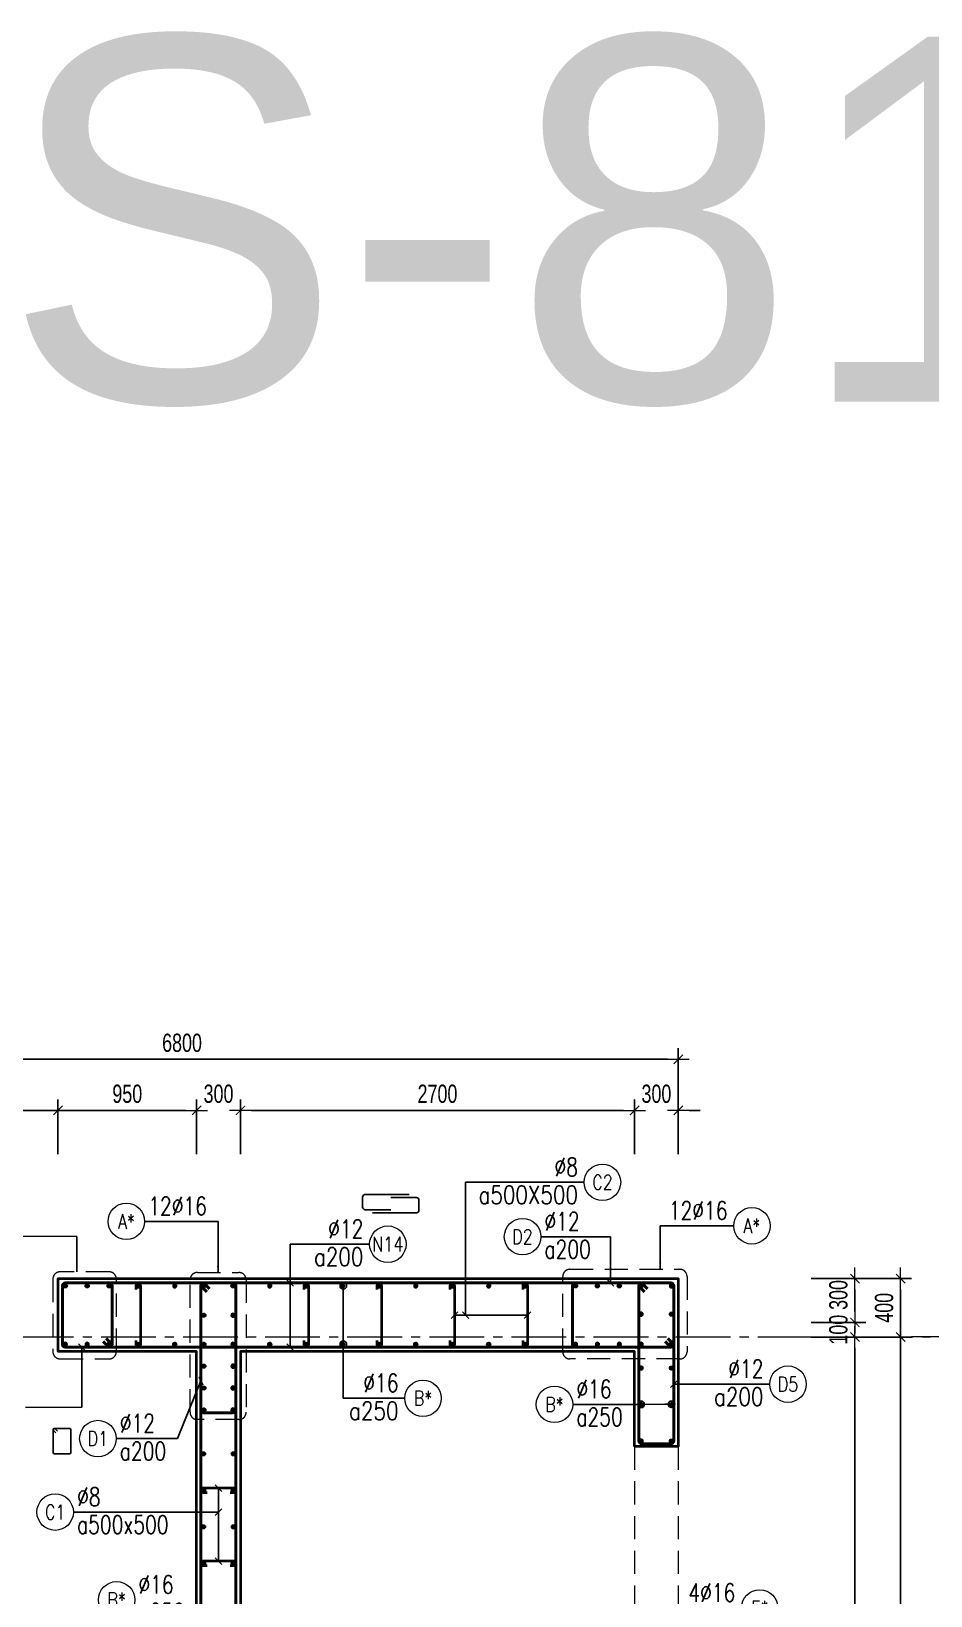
# Model space of a CAD drawing. Header units: millimetres. Extents: x 738475 to 1279438, y -34239 to 156422.
# Drawn here: x 1164073 to 1170235, y 145708 to 156422 of the extents above; entities that cross this region are included whole.
import ezdxf
from ezdxf.enums import TextEntityAlignment as Align

# ---------------------------------------------------------------- set-up
doc = ezdxf.new("R2010")
doc.units = ezdxf.units.MM
doc.header["$MEASUREMENT"] = 0
doc.linetypes.add('HIDDEN2', pattern=[4.7625, 3.175, -1.5875])
doc.linetypes.add('OF_Grid_1$0$CENTER2', pattern=[1.125, 0.75, -0.125, 0.125, -0.125])
doc.layers.get('0').update_dxf_attribs({"lineweight": 20})
doc.layers.get('Defpoints').update_dxf_attribs({"color": 151, "lineweight": 9})
for name, color, linetype, lineweight in [('KC-LEADER', 153, 'Continuous', 18), ('KC-THEP', 6, 'Continuous', 40), ('NDC_S_BEAM', 3, 'HIDDEN2', 20), ('NDC_S_DIM', 1, 'Continuous', 15), ('NDC_S_ENG TEXT', 2, 'Continuous', 20), ('NDC_S_HIDDEN', 8, 'HIDDEN2', 13), ('NDC_S_LEADER', 1, 'Continuous', 15), ('NDC_S_REBAR', 4, 'Continuous', 35), ('NDC_S_STIRRUP', 4, 'Continuous', 40), ('NDC_S_VN TEXT', 7, 'Continuous', 20), ('NDC_S_WALL', 6, 'Continuous', 35), ('OF_Grid_1$0$NDC_S_AXIS', 5, 'OF_Grid_1$0$CENTER2', 13), ('OF_Grid_1$0$NDC_S_SYMBOL', 1, 'Continuous', 15), ('OF_Grid_1$0$NDC_S_TEXT SYMBOL', 7, 'Continuous', 20)]:
    doc.layers.add(name, color=color, linetype=linetype, lineweight=lineweight)
doc.layers.add('Leader', color=6, linetype='Continuous')
doc.layers.add('Ligature', color=1, linetype='Continuous')
doc.styles.add('NDC_DIM', font='', dxfattribs={"width": 0.75})
doc.styles.add('NDC_EN TXT', font='romans.shx', dxfattribs={"width": 0.8})
doc.styles.add('OF_Grid_1$0$NDC_ANNO', font='', dxfattribs={"width": 0.8})
doc.styles.get("Standard").update_dxf_attribs({"font": 'arial.ttf'})
doc.styles.get('NDC_DIM').set_extended_font_data('Dotum')
doc.styles.get('OF_Grid_1$0$NDC_ANNO').set_extended_font_data('Dotum')
doc.dimstyles.new('NDC_dim_25', dxfattribs={"dimscale": 25, "dimtxt": 2.5, "dimasz": 1.5, "dimexe": 1.5, "dimexo": 2.5, "dimgap": 1, "dimtad": 1, "dimdec": 0, "dimzin": 0, "dimdsep": 46, "dimtxsty": 'NDC_DIM', "dimblk": 'DIMMARK', "dimcen": 0.09, "dimdle": 1.2, "dimclrd": 1, "dimclre": 1, "dimclrt": 3, "dimadec": 0, "dimazin": 0, "dimtfac": 1, "dimtdec": 0, "dimtix": 1, "dimtofl": 0, "dimtmove": 0, "dimatfit": 3, "dimfxl": 6, "dimfxlon": 1, "dimtolj": 1, "dimtzin": 0, "dimarcsym": 0})
doc.dimstyles.new('NDC_dim_30', dxfattribs={"dimscale": 30, "dimtxt": 2.5, "dimasz": 1.5, "dimexe": 1.5, "dimexo": 2.5, "dimgap": 1, "dimtad": 1, "dimdec": 0, "dimzin": 0, "dimdsep": 46, "dimtxsty": 'NDC_DIM', "dimblk": 'DIMMARK', "dimcen": 0.09, "dimdle": 1.2, "dimclrd": 1, "dimclre": 1, "dimclrt": 3, "dimadec": 0, "dimazin": 0, "dimtfac": 1, "dimtdec": 0, "dimtix": 1, "dimtofl": 0, "dimtmove": 0, "dimatfit": 3, "dimfxl": 6, "dimfxlon": 1, "dimtolj": 1, "dimtzin": 0, "dimarcsym": 0})
doc.dimstyles.new('NDC_dim_50', dxfattribs={"dimscale": 50, "dimtxt": 2.5, "dimasz": 1.5, "dimexe": 1.5, "dimexo": 2.5, "dimgap": 1, "dimtad": 1, "dimdec": 0, "dimzin": 0, "dimdsep": 46, "dimtxsty": 'NDC_DIM', "dimblk": 'DIMMARK', "dimcen": 0.09, "dimdle": 1.2, "dimclrd": 1, "dimclre": 1, "dimclrt": 3, "dimadec": 0, "dimazin": 0, "dimtfac": 1, "dimtdec": 0, "dimtix": 1, "dimtofl": 0, "dimtmove": 0, "dimatfit": 3, "dimfxl": 6, "dimfxlon": 1, "dimtolj": 1, "dimtzin": 0, "dimarcsym": 0})

# ---------------------------------------------------------------- blocks, each defined once
blk = doc.blocks.new('THEP')
at = {"layer": 'KC-LEADER', "color": 6}
blk.add_circle((0, 0), 14, dxfattribs=at)
at = {"layer": 'KC-THEP'}
for p, q in [((-14, 0), (14, 0)), ((10, 10), (-10, -10)), ((-10, 10), (10, -10)), ((0, 14), (0, -14))]:
    blk.add_line(p, q, dxfattribs=at)
blk = doc.blocks.new('DIMMARK')
at = {"layer": 'NDC_S_DIM', "color": 1}
blk.add_line((-1.5, 0), (1, 0), dxfattribs=at)
at = {"layer": 'NDC_S_DIM', "color": 2, "const_width": 0.1}
blk.add_lwpolyline([(-0.42, -0.42), (0.42, 0.42)], dxfattribs=at)
blk = doc.blocks.new('*U13')
blk.add_circle((-2.5, 0), 2.5)
at = {"layer": 'NDC_S_VN TEXT', "color": 3, "style": 'NDC_EN TXT', "width": 0.75}
blk.add_attdef('DK1', (0.5, 0.85), '', height=2.5, dxfattribs=at)
at = {"layer": 'NDC_S_VN TEXT', "color": 7, "style": 'NDC_EN TXT', "width": 0.8}
blk.add_attdef('SH2', text='', height=2, dxfattribs=at).set_placement((-2.5, 0), align=Align.MIDDLE)
blk = doc.blocks.new('*U10')
blk.add_circle((2.5, 0), 2.5)
at = {"layer": 'NDC_S_VN TEXT', "color": 3, "style": 'NDC_EN TXT'}
for tag, width, p in [('DK2', 0.75, (-0.85, 0.85)), ('KC2', 0.8, (-0.85, -2.97))]:
    blk.add_attdef(tag, text='', height=2.5, dxfattribs=dict(at, width=width)).set_placement(p, align=Align.RIGHT)
at = {"layer": 'NDC_S_VN TEXT', "color": 7, "style": 'NDC_EN TXT', "width": 0.8}
blk.add_attdef('SH3', text='', height=2, dxfattribs=at).set_placement((2.5, 0), align=Align.MIDDLE)
blk = doc.blocks.new('*U81')
at = {"layer": 'KC-THEP', "xscale": -1, "rotation": 170.331435563619}
blk.add_blockref('THEP', (0, 200), dxfattribs=at)
at = {"layer": 'KC-THEP', "rotation": 9.668564436380946}
blk.add_blockref('THEP', (0, -200), dxfattribs=at)
blk = doc.blocks.new('*U80')
at = {"layer": 'NDC_S_HIDDEN', "color": 0, "linetype": 'ByBlock', "lineweight": -2, "transparency": 16777216}
for p in [(0, 0), (250, 0), (500, 0), (750, 0), (1000, 0), (1250, 0), (1500, 0), (1750, 0)]:
    blk.add_blockref('*U81', p, dxfattribs=at)
blk = doc.blocks.new('*U73')
at = {"layer": 'NDC_S_REBAR'}
blk.add_lwpolyline([(-15, 175), (-15, 200, -1), (15, 200), (15, -200, -1), (-15, -200), (-15, -175)], format="xyb", dxfattribs=at)
blk = doc.blocks.new('*U72')
at = {"layer": 'NDC_S_HIDDEN', "color": 0, "linetype": 'ByBlock', "lineweight": -2, "transparency": 16777216}
for p in [(0, 0), (500, 0), (1000, 0), (1500, 0)]:
    blk.add_blockref('*U73', p, dxfattribs=at)
blk = doc.blocks.new('*U9')
blk.add_circle((2.5, 0), 2.5)
at = {"layer": 'NDC_S_VN TEXT', "color": 3, "style": 'NDC_EN TXT', "width": 0.75}
blk.add_attdef('DK2', text='', height=2.5, dxfattribs=at).set_placement((-0.85, 0.85), align=Align.RIGHT)
at = {"layer": 'NDC_S_VN TEXT', "color": 7, "style": 'NDC_EN TXT', "width": 0.8}
blk.add_attdef('SH3', text='', height=2, dxfattribs=at).set_placement((2.5, 0), align=Align.MIDDLE)
blk = doc.blocks.new('*U11')
blk.add_circle((-2.5, 0), 2.5)
at = {"layer": 'NDC_S_VN TEXT', "color": 3, "style": 'NDC_EN TXT', "width": 0.75}
for tag, p in [('DK1', (0.5, 0.85)), ('KC1', (0.5, -2.97))]:
    blk.add_attdef(tag, p, '', height=2.5, dxfattribs=at)
at = {"layer": 'NDC_S_VN TEXT', "color": 7, "style": 'NDC_EN TXT', "width": 0.8}
blk.add_attdef('SH2', text='', height=2, dxfattribs=at).set_placement((-2.5, 0), align=Align.MIDDLE)
blk = doc.blocks.new('A$C72321851')
at = {"layer": 'Ligature'}
for points in [[(-61, -129), (-61, 171, -0.414214), (-43, 189), (26, 189, -0.414214), (43, 171), (43, -4)], [(-40, -4), (-40, -180, 0.414214), (-22, -197), (47, -197, 0.414214), (65, -180), (65, 121)]]:
    blk.add_lwpolyline(points, format="xyb", dxfattribs=at)
blk = doc.blocks.new('*U12')
blk.add_circle((-2.5, 0), 2.5)
at = {"layer": 'NDC_S_VN TEXT', "color": 3, "style": 'NDC_EN TXT', "width": 0.75}
for tag, p in [('DK1', (0.5, 0.85)), ('KC1', (0.5, -2.97))]:
    blk.add_attdef(tag, p, '', height=2.5, dxfattribs=at)
at = {"layer": 'NDC_S_VN TEXT', "color": 7, "style": 'NDC_EN TXT', "width": 0.8}
blk.add_attdef('SH2', text='', height=2, dxfattribs=at).set_placement((-2.5, 0), align=Align.MIDDLE)
blk = doc.blocks.new('*D150')
at = {"layer": 'Defpoints', "color": 0, "ltscale": 200, "transparency": 16777216}
for p in [(1168506, 149382), (1161706, 147259), (1168506, 146629)]:
    blk.add_point(p, dxfattribs=at)
at = {"layer": 'NDC_S_DIM', "color": 1, "lineweight": -2, "ltscale": 200, "transparency": 16777216}
for p, q in [((1161706, 149082), (1161706, 149457)), ((1168506, 149082), (1168506, 149457)), ((1161781, 149382), (1168431, 149382))]:
    blk.add_line(p, q, dxfattribs=at)
at = {"layer": 'NDC_S_DIM', "color": 1, "lineweight": -2, "ltscale": 200, "transparency": 16777216, "xscale": 75, "yscale": 75, "zscale": 75, "rotation": 180}
blk.add_blockref('DIMMARK', (1161706, 149382), dxfattribs=at)
at = {"layer": 'NDC_S_DIM', "color": 1, "lineweight": -2, "ltscale": 200, "transparency": 16777216, "xscale": 75, "yscale": 75, "zscale": 75}
blk.add_blockref('DIMMARK', (1168506, 149382), dxfattribs=at)
at = {"layer": 'NDC_S_DIM', "color": 3, "ltscale": 200, "transparency": 16777216, "insert": (1165106, 149494), "char_height": 125, "attachment_point": 5, "style": 'NDC_DIM'}
blk.add_mtext('\\A1;6800', dxfattribs=at)
blk = doc.blocks.new('*D137')
at = {"layer": 'Defpoints', "color": 0, "transparency": 16777216}
for p in [(1167876, 147480), (1169716, 147480), (1167767, 135880)]:
    blk.add_point(p, dxfattribs=at)
at = {"layer": 'NDC_S_DIM', "color": 1, "lineweight": -2, "transparency": 16777216}
for p, q in [((1169416, 147480), (1169791, 147480)), ((1169716, 135955), (1169716, 147405)), ((1169416, 135880), (1169791, 135880))]:
    blk.add_line(p, q, dxfattribs=at)
at = {"layer": 'NDC_S_DIM', "color": 1, "lineweight": -2, "transparency": 16777216, "xscale": 75, "yscale": 75, "zscale": 75}
for p, rotation in [((1169716, 147480), 90), ((1169716, 135880), 270)]:
    blk.add_blockref('DIMMARK', p, dxfattribs=dict(at, rotation=rotation))
at = {"layer": 'NDC_S_DIM', "color": 3, "transparency": 16777216, "insert": (1169603, 141680), "char_height": 125, "attachment_point": 5, "rotation": 90, "style": 'NDC_DIM'}
blk.add_mtext('\\A1;11600', dxfattribs=at)
blk = doc.blocks.new('*D138')
at = {"layer": 'Defpoints', "color": 0, "ltscale": 200, "transparency": 16777216}
for p in [(1168205, 147580), (1169716, 147580), (1167876, 147480)]:
    blk.add_point(p, dxfattribs=at)
at = {"layer": 'NDC_S_DIM', "color": 1, "lineweight": -2, "ltscale": 200, "transparency": 16777216}
for p, q in [((1169716, 147655), (1169716, 147730)), ((1169416, 147580), (1169791, 147580)), ((1169416, 147480), (1169791, 147480)), ((1169716, 147405), (1169716, 147330))]:
    blk.add_line(p, q, dxfattribs=at)
at = {"layer": 'NDC_S_DIM', "color": 1, "lineweight": -2, "ltscale": 200, "transparency": 16777216, "xscale": 75, "yscale": 75, "zscale": 75}
for p, rotation in [((1169716, 147580), 270), ((1169716, 147480), 90)]:
    blk.add_blockref('DIMMARK', p, dxfattribs=dict(at, rotation=rotation))
at = {"layer": 'NDC_S_DIM', "color": 3, "ltscale": 200, "transparency": 16777216, "insert": (1169603, 147530), "char_height": 125, "attachment_point": 5, "rotation": 90, "style": 'NDC_DIM'}
blk.add_mtext('\\A1;100', dxfattribs=at)
blk = doc.blocks.new('*D139')
at = {"layer": 'Defpoints', "color": 0, "ltscale": 200, "transparency": 16777216}
for p in [(1168505, 147880), (1169716, 147880), (1168205, 147580)]:
    blk.add_point(p, dxfattribs=at)
at = {"layer": 'NDC_S_DIM', "color": 1, "lineweight": -2, "ltscale": 200, "transparency": 16777216}
for p, q in [((1169416, 147880), (1169791, 147880)), ((1169716, 147655), (1169716, 147805)), ((1169416, 147580), (1169791, 147580))]:
    blk.add_line(p, q, dxfattribs=at)
at = {"layer": 'NDC_S_DIM', "color": 1, "lineweight": -2, "ltscale": 200, "transparency": 16777216, "xscale": 75, "yscale": 75, "zscale": 75}
for p, rotation in [((1169716, 147880), 90), ((1169716, 147580), 270)]:
    blk.add_blockref('DIMMARK', p, dxfattribs=dict(at, rotation=rotation))
at = {"layer": 'NDC_S_DIM', "color": 3, "ltscale": 200, "transparency": 16777216, "insert": (1169603, 147768), "char_height": 125, "attachment_point": 5, "rotation": 90, "style": 'NDC_DIM'}
blk.add_mtext('\\A1;300', dxfattribs=at)
blk = doc.blocks.new('*D104')
at = {"layer": 'Defpoints', "color": 0, "ltscale": 200, "transparency": 16777216}
for p in [(1168391, 147480), (1170029, 147480), (1168391, 135880)]:
    blk.add_point(p, dxfattribs=at)
at = {"layer": 'NDC_S_DIM', "color": 1, "lineweight": -2, "ltscale": 200, "transparency": 16777216}
for p, q in [((1169729, 147480), (1170104, 147480)), ((1170029, 135955), (1170029, 147405)), ((1169729, 135880), (1170104, 135880))]:
    blk.add_line(p, q, dxfattribs=at)
at = {"layer": 'NDC_S_DIM', "color": 1, "lineweight": -2, "ltscale": 200, "transparency": 16777216, "xscale": 75, "yscale": 75, "zscale": 75}
for p, rotation in [((1170029, 147480), 90), ((1170029, 135880), 270)]:
    blk.add_blockref('DIMMARK', p, dxfattribs=dict(at, rotation=rotation))
at = {"layer": 'NDC_S_DIM', "color": 3, "ltscale": 200, "transparency": 16777216, "insert": (1169916, 141680), "char_height": 125, "attachment_point": 5, "rotation": 90, "style": 'NDC_DIM'}
blk.add_mtext('\\A1;11600', dxfattribs=at)
blk = doc.blocks.new('*D105')
at = {"layer": 'Defpoints', "color": 0, "ltscale": 200, "transparency": 16777216}
for p in [(1168505, 147880), (1170029, 147880), (1168391, 147480)]:
    blk.add_point(p, dxfattribs=at)
at = {"layer": 'NDC_S_DIM', "color": 1, "lineweight": -2, "ltscale": 200, "transparency": 16777216}
for p, q in [((1169729, 147880), (1170104, 147880)), ((1170029, 147555), (1170029, 147805)), ((1169729, 147480), (1170104, 147480))]:
    blk.add_line(p, q, dxfattribs=at)
at = {"layer": 'NDC_S_DIM', "color": 1, "lineweight": -2, "ltscale": 200, "transparency": 16777216, "xscale": 75, "yscale": 75, "zscale": 75}
for p, rotation in [((1170029, 147880), 90), ((1170029, 147480), 270)]:
    blk.add_blockref('DIMMARK', p, dxfattribs=dict(at, rotation=rotation))
at = {"layer": 'NDC_S_DIM', "color": 3, "ltscale": 200, "transparency": 16777216, "insert": (1169916, 147680), "char_height": 125, "attachment_point": 5, "rotation": 90, "style": 'NDC_DIM'}
blk.add_mtext('\\A1;400', dxfattribs=at)
blk = doc.blocks.new('*U17')
at = {"layer": 'OF_Grid_1$0$NDC_S_SYMBOL'}
blk.add_line((-5, 0), (-9, 0), dxfattribs=at)
blk.add_circle((0, 0), 5, dxfattribs=at)
at = {"layer": 'OF_Grid_1$0$NDC_S_TEXT SYMBOL', "color": 7, "style": 'OF_Grid_1$0$NDC_ANNO', "width": 0.8}
blk.add_attdef('GRID', text='', height=4, rotation=90, dxfattribs=at).set_placement((0, 0), align=Align.MIDDLE)
blk = doc.blocks.new('*D109')
at = {"layer": 'Defpoints', "color": 0, "ltscale": 200, "transparency": 16777216}
for p in [(1164256, 149032), (1164256, 147653), (1163456, 147380)]:
    blk.add_point(p, dxfattribs=at)
at = {"layer": 'NDC_S_DIM', "color": 1, "lineweight": -2, "ltscale": 200, "transparency": 16777216}
for p, q in [((1163456, 148732), (1163456, 149107)), ((1163531, 149032), (1164181, 149032)), ((1164256, 148732), (1164256, 149107))]:
    blk.add_line(p, q, dxfattribs=at)
at = {"layer": 'NDC_S_DIM', "color": 1, "lineweight": -2, "ltscale": 200, "transparency": 16777216, "xscale": 75, "yscale": 75, "zscale": 75, "rotation": 180}
blk.add_blockref('DIMMARK', (1163456, 149032), dxfattribs=at)
at = {"layer": 'NDC_S_DIM', "color": 1, "lineweight": -2, "ltscale": 200, "transparency": 16777216, "xscale": 75, "yscale": 75, "zscale": 75}
blk.add_blockref('DIMMARK', (1164256, 149032), dxfattribs=at)
at = {"layer": 'NDC_S_DIM', "color": 3, "ltscale": 200, "transparency": 16777216, "insert": (1163856, 149145), "char_height": 125, "attachment_point": 5, "style": 'NDC_DIM'}
blk.add_mtext('\\A1;800', dxfattribs=at)
blk = doc.blocks.new('*D110')
at = {"layer": 'Defpoints', "color": 0, "ltscale": 200, "transparency": 16777216}
for p in [(1165206, 149032), (1164256, 147653), (1165206, 147352)]:
    blk.add_point(p, dxfattribs=at)
at = {"layer": 'NDC_S_DIM', "color": 1, "lineweight": -2, "ltscale": 200, "transparency": 16777216}
for p, q in [((1164256, 148732), (1164256, 149107)), ((1164331, 149032), (1165131, 149032)), ((1165206, 148732), (1165206, 149107))]:
    blk.add_line(p, q, dxfattribs=at)
at = {"layer": 'NDC_S_DIM', "color": 1, "lineweight": -2, "ltscale": 200, "transparency": 16777216, "xscale": 75, "yscale": 75, "zscale": 75, "rotation": 180}
blk.add_blockref('DIMMARK', (1164256, 149032), dxfattribs=at)
at = {"layer": 'NDC_S_DIM', "color": 1, "lineweight": -2, "ltscale": 200, "transparency": 16777216, "xscale": 75, "yscale": 75, "zscale": 75}
blk.add_blockref('DIMMARK', (1165206, 149032), dxfattribs=at)
at = {"layer": 'NDC_S_DIM', "color": 3, "ltscale": 200, "transparency": 16777216, "insert": (1164731, 149145), "char_height": 125, "attachment_point": 5, "style": 'NDC_DIM'}
blk.add_mtext('\\A1;950', dxfattribs=at)
blk = doc.blocks.new('*D111')
at = {"layer": 'Defpoints', "color": 0, "ltscale": 200, "transparency": 16777216}
for p in [(1165506, 149032), (1165206, 147352), (1165506, 147329)]:
    blk.add_point(p, dxfattribs=at)
at = {"layer": 'NDC_S_DIM', "color": 1, "lineweight": -2, "ltscale": 200, "transparency": 16777216}
for p, q in [((1165131, 149032), (1165056, 149032)), ((1165206, 148732), (1165206, 149107)), ((1165506, 148732), (1165506, 149107)), ((1165581, 149032), (1165656, 149032))]:
    blk.add_line(p, q, dxfattribs=at)
at = {"layer": 'NDC_S_DIM', "color": 1, "lineweight": -2, "ltscale": 200, "transparency": 16777216, "xscale": 75, "yscale": 75, "zscale": 75}
blk.add_blockref('DIMMARK', (1165206, 149032), dxfattribs=at)
at = {"layer": 'NDC_S_DIM', "color": 1, "lineweight": -2, "ltscale": 200, "transparency": 16777216, "xscale": 75, "yscale": 75, "zscale": 75, "rotation": 180}
blk.add_blockref('DIMMARK', (1165506, 149032), dxfattribs=at)
at = {"layer": 'NDC_S_DIM', "color": 3, "ltscale": 200, "transparency": 16777216, "insert": (1165356, 149145), "char_height": 125, "attachment_point": 5, "style": 'NDC_DIM'}
blk.add_mtext('\\A1;300', dxfattribs=at)
blk = doc.blocks.new('*D112')
at = {"layer": 'Defpoints', "color": 0, "ltscale": 200, "transparency": 16777216}
for p in [(1168206, 149032), (1165506, 147329), (1168206, 147194)]:
    blk.add_point(p, dxfattribs=at)
at = {"layer": 'NDC_S_DIM', "color": 1, "lineweight": -2, "ltscale": 200, "transparency": 16777216}
for p, q in [((1165506, 148732), (1165506, 149107)), ((1165581, 149032), (1168131, 149032)), ((1168206, 148732), (1168206, 149107))]:
    blk.add_line(p, q, dxfattribs=at)
at = {"layer": 'NDC_S_DIM', "color": 1, "lineweight": -2, "ltscale": 200, "transparency": 16777216, "xscale": 75, "yscale": 75, "zscale": 75, "rotation": 180}
blk.add_blockref('DIMMARK', (1165506, 149032), dxfattribs=at)
at = {"layer": 'NDC_S_DIM', "color": 1, "lineweight": -2, "ltscale": 200, "transparency": 16777216, "xscale": 75, "yscale": 75, "zscale": 75}
blk.add_blockref('DIMMARK', (1168206, 149032), dxfattribs=at)
at = {"layer": 'NDC_S_DIM', "color": 3, "ltscale": 200, "transparency": 16777216, "insert": (1166856, 149145), "char_height": 125, "attachment_point": 5, "style": 'NDC_DIM'}
blk.add_mtext('\\A1;2700', dxfattribs=at)
blk = doc.blocks.new('*D113')
at = {"layer": 'Defpoints', "color": 0, "ltscale": 200, "transparency": 16777216}
for p in [(1168506, 149032), (1168206, 147194), (1168506, 147194)]:
    blk.add_point(p, dxfattribs=at)
at = {"layer": 'NDC_S_DIM', "color": 1, "lineweight": -2, "ltscale": 200, "transparency": 16777216}
for p, q in [((1168131, 149032), (1168056, 149032)), ((1168206, 148732), (1168206, 149107)), ((1168506, 148732), (1168506, 149107)), ((1168581, 149032), (1168656, 149032))]:
    blk.add_line(p, q, dxfattribs=at)
at = {"layer": 'NDC_S_DIM', "color": 1, "lineweight": -2, "ltscale": 200, "transparency": 16777216, "xscale": 75, "yscale": 75, "zscale": 75}
blk.add_blockref('DIMMARK', (1168206, 149032), dxfattribs=at)
at = {"layer": 'NDC_S_DIM', "color": 1, "lineweight": -2, "ltscale": 200, "transparency": 16777216, "xscale": 75, "yscale": 75, "zscale": 75, "rotation": 180}
blk.add_blockref('DIMMARK', (1168506, 149032), dxfattribs=at)
at = {"layer": 'NDC_S_DIM', "color": 3, "ltscale": 200, "transparency": 16777216, "insert": (1168356, 149145), "char_height": 125, "attachment_point": 5, "style": 'NDC_DIM'}
blk.add_mtext('\\A1;300', dxfattribs=at)

msp = doc.modelspace()

# ---------------------------------------------------------------- linework, layer by layer
at = {"layer": 'Ligature'}
msp.add_lwpolyline([(1164241.689, 146823.606), (1164225.723, 146839.572, -0.668178638), (1164231.496, 146853.51), (1164336.125, 146853.51, -0.414213562), (1164344.29, 146845.345), (1164344.29, 146688.238, -0.414213562), (1164336.125, 146680.073), (1164231.496, 146680.073, -0.414213562), (1164223.332, 146688.238), (1164223.332, 146845.345, -0.668178638), (1164237.27, 146851.119), (1164253.236, 146835.153)], format="xyb", dxfattribs=at)
at = {"layer": 'NDC_S_BEAM', "ltscale": 50}
for p, q in [((1168205.957, 146730.175), (1168205.957, 145330.175)), ((1168505.957, 146730.175), (1168505.957, 145330.175))]:
    msp.add_line(p, q, dxfattribs=at)
at = {"layer": 'NDC_S_HIDDEN', "ltscale": 50}
for points in [[(1164606.327, 147926.333), (1164271.103, 147926.333, 0.414213562), (1164221.103, 147876.333), (1164221.103, 147380.175, 0.414213562), (1164271.103, 147330.175), (1164606.327, 147330.175, 0.414213562), (1164656.327, 147380.175), (1164656.327, 147876.333, 0.414213562)], [(1165210.916, 147921.715), (1165495.177, 147921.715, -0.414213562), (1165545.177, 147871.715), (1165545.177, 146964.3, -0.414213562), (1165495.177, 146914.3), (1165210.916, 146914.3, -0.414213562), (1165160.916, 146964.3), (1165160.916, 147871.715, -0.414213562)], [(1167763.853, 147943.575), (1168516.063, 147943.575, -0.414213562), (1168566.063, 147893.575), (1168566.063, 147379.556, -0.414213562), (1168516.063, 147329.556), (1167763.853, 147329.556, -0.414213562), (1167713.853, 147379.556), (1167713.853, 147893.575, -0.414213562)]]:
    msp.add_lwpolyline(points, format="xyb", close=True, dxfattribs=at)
at = {"layer": 'NDC_S_REBAR'}
for points in [[(1164791.327, 147805.175), (1164791.327, 147830.175, -1), (1164821.327, 147830.175), (1164821.327, 147430.175, -1), (1164791.327, 147430.175), (1164791.327, 147455.175)], [(1165435.261, 146415.175), (1165460.261, 146415.175, 1), (1165460.261, 146445.175), (1165253.236, 146445.175, 1), (1165253.236, 146415.175), (1165278.236, 146415.175)], [(1165435.261, 145915.175), (1165460.261, 145915.175, 1), (1165460.261, 145945.175), (1165253.236, 145945.175, 1), (1165253.236, 145915.175), (1165278.236, 145915.175)]]:
    msp.add_lwpolyline(points, format="xyb", dxfattribs=at)
at = {"layer": 'NDC_S_STIRRUP'}
for points in [[(1168415.157, 147450.175), (1168455.157, 147410.175, 0.414213562), (1168475.157, 147430.175), (1168475.157, 147830.175, 0.414213562), (1168455.157, 147850.175), (1164306.327, 147850.175, 0.414213562), (1164286.327, 147830.175), (1164286.327, 147430.175, 0.414213562), (1164306.327, 147410.175), (1168455.157, 147410.175, 0.414213562), (1168475.157, 147430.175), (1168435.157, 147470.175)], [(1164586.327, 147470.175), (1164626.327, 147430.175, -0.414213562), (1164606.327, 147410.175), (1164306.327, 147410.175, -0.414213562), (1164286.327, 147430.175), (1164286.327, 147830.175, -0.414213562), (1164306.327, 147850.175), (1164606.327, 147850.175, -0.414213562), (1164626.327, 147830.175), (1164626.327, 147430.175, -0.414213562), (1164606.327, 147410.175), (1164566.327, 147450.175)], [(1165275.157, 147790.175), (1165235.157, 147830.175, -0.414213562), (1165255.157, 147850.175), (1165455.157, 147850.175, -0.414213562), (1165475.157, 147830.175), (1165475.157, 135530.175, -0.414213562), (1165455.157, 135510.175), (1165255.157, 135510.175, -0.414213562), (1165235.157, 135530.175), (1165235.157, 147830.175, -0.414213562), (1165255.157, 147850.175), (1165295.157, 147810.175)], [(1165275.157, 147790.175), (1165235.157, 147830.175, -0.414213562), (1165255.157, 147850.175), (1165455.157, 147850.175, -0.414213562), (1165475.157, 147830.175), (1165475.157, 146980.358, -0.414213562), (1165455.157, 146960.358), (1165255.157, 146960.358, -0.414213562), (1165235.157, 146980.358), (1165235.157, 147830.175, -0.414213562), (1165255.157, 147850.175), (1165295.157, 147810.175)], [(1168415.157, 147450.175), (1168455.157, 147410.175, 0.414213562), (1168475.157, 147430.175), (1168475.157, 147830.175, 0.414213562), (1168455.157, 147850.175), (1167801.645, 147850.175, 0.414213562), (1167781.645, 147830.175), (1167781.645, 147430.175, 0.414213562), (1167801.645, 147410.175), (1168455.157, 147410.175, 0.414213562), (1168475.157, 147430.175), (1168435.157, 147470.175)], [(1168275.157, 147790.175), (1168235.157, 147830.175, -0.414213562), (1168255.157, 147850.175), (1168455.157, 147850.175, -0.414213562), (1168475.157, 147830.175), (1168475.157, 146768.791, -0.414213562), (1168455.157, 146748.791), (1168255.157, 146748.791, -0.414213562), (1168235.157, 146768.791), (1168235.157, 147830.175, -0.414213562), (1168255.157, 147850.175), (1168295.157, 147810.175)]]:
    msp.add_lwpolyline(points, format="xyb", dxfattribs=at)
at = {"layer": 'NDC_S_WALL'}
for points in [[(1165205.957, 144780.175), (1165205.957, 147380.175), (1165205.957, 147380.175), (1164257.127, 147380.175), (1164257.127, 147380.175), (1164257.127, 147880.175), (1168505.957, 147880.175), (1168505.957, 147880.175), (1168505.957, 146730.175), (1168205.957, 146730.175)], [(1168205.957, 146730.175), (1168205.957, 147380.175), (1165505.957, 147380.175), (1165505.957, 135980.175)]]:
    msp.add_lwpolyline(points, dxfattribs=at)
at = {"layer": 'OF_Grid_1$0$NDC_S_AXIS', "ltscale": 500}
msp.add_line((1151613.474, 147480.175), (1170234.062, 147480.175), dxfattribs=at)

# ---------------------------------------------------------------- block references
at = {"layer": 'KC-THEP'}
for p, rotation in [((1164306.327, 147830.175), 189.6685644363809), ((1164456.327, 147830.175), 189.6685644363809), ((1164606.327, 147830.175), 189.6685644363809), ((1165455.157, 147830.175), 189.6685644363809), ((1167801.645, 147830.175), 189.6685644363809), ((1167951.645, 147830.175), 189.6685644363809), ((1168101.645, 147830.175), 189.6685644363809), ((1168251.645, 147830.175), 189.6685644363809), ((1165255.157, 147629.217), 9.668564436380946), ((1168458.669, 147636.3), 9.66856443638095), ((1164806.327, 147430.175), 9.668564436380946), ((1165056.327, 147430.175), 9.668564436380946), ((1165255.157, 147430.175), 9.668564436380946), ((1168458.669, 147430.175), 9.66856443638095), ((1165255.157, 147280.175), 9.668564436380946), ((1168458.669, 147267.402), 9.66856443638095), ((1165255.157, 147130.175), 9.668564436380946), ((1165255.157, 146980.358), 9.668564436380946), ((1168458.669, 147017.402), 9.66856443638095), ((1168458.669, 146767.402), 9.66856443638095), ((1165253.236, 146680.175), 9.668564436380926), ((1165457.029, 146680.175), 9.668564436380926), ((1165253.236, 146430.175), 9.668564436380926), ((1165457.029, 146430.175), 9.668564436380926), ((1165253.236, 146180.175), 9.668564436380926), ((1165457.029, 146180.175), 9.668564436380926), ((1165253.236, 145930.175), 9.668564436380926), ((1165457.029, 145930.175), 9.668564436380926)]:
    msp.add_blockref('THEP', p, dxfattribs=dict(at, rotation=rotation))
at = {"layer": 'KC-THEP', "xscale": -1}
for p, rotation in [((1164806.327, 147830.175), 170.331435563619), ((1165056.327, 147830.175), 170.331435563619), ((1165255.157, 147830.175), 170.331435563619), ((1168458.669, 147830.175), 170.331435563619), ((1165455.157, 147629.217), 350.3314355636191), ((1168251.645, 147636.3), 350.3314355636191), ((1164306.327, 147430.175), 350.3314355636191), ((1164456.327, 147430.175), 350.3314355636191), ((1164606.327, 147430.175), 350.3314355636191), ((1165455.157, 147430.175), 350.3314355636191), ((1167801.645, 147430.175), 350.3314355636191), ((1167951.645, 147430.175), 350.3314355636191), ((1168101.645, 147430.175), 350.3314355636191), ((1168251.645, 147430.175), 350.3314355636191), ((1165455.157, 147280.175), 350.3314355636191), ((1168251.645, 147267.402), 350.3314355636191), ((1165455.157, 147130.175), 350.3314355636191), ((1165455.157, 146980.358), 350.3314355636191), ((1168251.645, 147017.402), 350.3314355636191), ((1168251.645, 146767.402), 350.3314355636191)]:
    msp.add_blockref('THEP', p, dxfattribs=dict(at, rotation=rotation))
at = {"layer": 'Leader', "xscale": -1, "rotation": 270.0000000000001}
msp.add_blockref('A$C72321851', (1166540.429, 148391.526), dxfattribs=at)
at = {"layer": 'NDC_S_HIDDEN'}
for name, p in [('*U80', (1165707.029, 147630.175)), ('*U72', (1165957.029, 147630.175))]:
    msp.add_blockref(name, p, dxfattribs=at)
at = {"layer": 'NDC_S_VN TEXT', "xscale": 50, "yscale": 50, "zscale": 50}
for name, p, values in [('*U10', (1167861.176, 148539.486), {'SH3': 'C2', 'DK2': '%%c8', 'KC2': 'a500X500'}), ('*U13', (1164849.613, 148271.657), {'SH2': 'A*', 'DK1': '12%%C16'}), ('*U9', (1168885.609, 148241.464), {'SH3': 'A*', 'DK2': '12%%C16'}), ('*U10', (1166390.893, 148115.453), {'SH3': 'N14', 'DK2': '%%C12', 'KC2': 'a200'}), ('*U11', (1167564.004, 148166.891), {'SH2': 'D2', 'DK1': '%%C12', 'KC1': 'a200'}), ('*U10', (1169131.91, 147157.049), {'SH3': 'D5', 'DK2': '%%C12', 'KC2': 'a200'}), ('*U10', (1166631.629, 147060.462), {'SH3': 'B*', 'DK2': '%%C16', 'KC2': 'a250'}), ('*U11', (1167782.698, 147018.642), {'SH2': 'B*', 'DK1': '%%C16', 'KC1': 'a250'}), ('*U11', (1164654.613, 146784.607), {'SH2': 'D1', 'DK1': '%%C12', 'KC1': 'a200'}), ('*U12', (1164361.844, 146280.813), {'SH2': 'C1', 'DK1': '%%c8', 'KC1': 'a500x500'}), ('*U11', (1164782.698, 145680.175), {'SH2': 'B*', 'DK1': '%%C16', 'KC1': 'a250'}), ('*U9', (1168939.009, 145623.715), {'SH3': 'E*', 'DK2': '4%%C16'})]:
    msp.add_blockref(name, p, dxfattribs=at).add_auto_attribs(values)
at = {"layer": 'OF_Grid_1$0$NDC_S_AXIS'}
ref = msp.add_blockref('*U17', (1170553.502, 147480.429), dxfattribs=dict(at, xscale=50, yscale=50, zscale=50))
ref.add_attrib('GRID', 'Y7', dxfattribs={"layer": 'OF_Grid_1$0$NDC_S_TEXT SYMBOL', "color": 7, "height": 200, "style": 'OF_Grid_1$0$NDC_ANNO', "width": 0.8}).set_placement((1170553.502, 147480.429), align=Align.MIDDLE)

# ---------------------------------------------------------------- texts
at = {"layer": 'NDC_S_ENG TEXT'}
msp.add_text('PD-S-81.02', height=2500, dxfattribs=at).set_placement((1157862.846, 153884.515))

# ---------------------------------------------------------------- dimensions: what is measured, and where the dimension line sits
at = {"layer": 'NDC_S_DIM', "ltscale": 200}
for base, p1, p2, picture, middle in [((1168506.157, 149381.667), (1161705.957, 147258.756), (1168506.157, 146629.011), '*D150', (1165106.057, 149494.252)), ((1164256.127, 149031.926), (1163455.786, 147380.175), (1164256.127, 147652.811), '*D109', (1163855.957, 149144.511)), ((1165205.957, 149031.926), (1164256.127, 147652.811), (1165205.957, 147351.705), '*D110', (1164731.042, 149144.511)), ((1165505.957, 149031.926), (1165205.957, 147351.705), (1165505.957, 147328.92), '*D111', (1165355.957, 149144.511)), ((1168205.957, 149031.926), (1165505.957, 147328.92), (1168205.957, 147194.17), '*D112', (1166855.957, 149144.511)), ((1168505.957, 149031.926), (1168205.957, 147194.17), (1168505.957, 147194.17), '*D113', (1168355.957, 149144.511))]:
    dim = msp.add_linear_dim(base=base, p1=p1, p2=p2, dimstyle='NDC_dim_50', override={"dimtmove": 1}, dxfattribs=at)
    dim.commit()
    dim.dimension.update_dxf_attribs({"geometry": picture, "text_midpoint": middle})
dim = msp.add_linear_dim(base=(1169715.906, 147880.175), p1=(1168205.157, 147580.175), p2=(1168505.157, 147880.175), angle=90, dimstyle='NDC_dim_50', override={"dimtmove": 1}, dxfattribs=at)
dim.commit()
dim.dimension.update_dxf_attribs({"geometry": '*D139', "text_midpoint": (1169715.906, 147767.675), "dimtype": 160})
for base, p1, p2, picture, middle in [((1170028.502, 147880.175), (1168391.269, 147480.175), (1168505.157, 147880.175), '*D105', (1169915.917, 147680.175)), ((1169715.906, 147580.175), (1167875.853, 147480.175), (1168205.157, 147580.175), '*D138', (1169603.322, 147530.175)), ((1170028.502, 147480.175), (1168391.172, 135880.429), (1168391.269, 147480.175), '*D104', (1169915.917, 141680.302))]:
    dim = msp.add_linear_dim(base=base, p1=p1, p2=p2, angle=90, dimstyle='NDC_dim_50', override={"dimtmove": 1}, dxfattribs=at)
    dim.commit()
    dim.dimension.update_dxf_attribs({"geometry": picture, "text_midpoint": middle})
at = {"layer": 'NDC_S_DIM'}
dim = msp.add_linear_dim(base=(1169715.906, 147480.175), p1=(1167766.52, 135880.175), p2=(1167875.853, 147480.175), angle=90, dimstyle='NDC_dim_50', override={"dimtmove": 1}, dxfattribs=at)
dim.commit()
dim.dimension.update_dxf_attribs({"geometry": '*D137', "text_midpoint": (1169603.322, 141680.175)})

# ---------------------------------------------------------------- leaders
at = {"layer": 'NDC_S_HIDDEN', "ltscale": 200}
msp.add_leader([(1164385.055, 147926.333), (1164385.055, 148169.178), (1164009.109, 148171.616)], dimstyle='NDC_dim_25', override={"dimgap": 1, "dimtad": 0}, dxfattribs=at)
at = {"layer": 'NDC_S_LEADER'}
for points, override in [([(1167049.129, 147630.175), (1167048.279, 148539.485), (1167861.176, 148539.485)], {"dimtad": 0, "dimldrblk": 'Oblique'}), ([(1165353.047, 147921.715), (1165353.047, 148271.657), (1164853.498, 148271.657)], {"dimgap": 1, "dimtad": 0}), ([(1168042.466, 147850.175), (1168042.466, 148166.891), (1167564.004, 148166.891)], {"dimtad": 0, "dimldrblk": 'Oblique'}), ([(1168381.882, 147943.575), (1168381.882, 148241.464), (1168885.609, 148241.464)], {"dimtad": 0}), ([(1165846.154, 147410.175), (1165846.154, 148115.271), (1166390.893, 148115.271)], {"dimtad": 0, "dimldrblk": 'Oblique'}), ([(1165846.154, 147850.175), (1165846.154, 148115.271), (1166390.893, 148115.271)], {"dimtad": 0, "dimldrblk": 'Oblique'}), ([(1166211.017, 147830.175), (1166211.017, 147060.281), (1166631.629, 147060.281)], {"dimgap": 1, "dimtad": 0, "dimldrblk": 'Origin'}), ([(1166972.029, 147630.175), (1167472.029, 147630.175)], {"dimtad": 0, "dimldrblk": 'Oblique'}), ([(1167472.029, 147630.175), (1166972.029, 147630.175)], {"dimtad": 0, "dimldrblk": 'Oblique'}), ([(1164419.724, 147410.175), (1164419.724, 146999.736), (1164034.632, 146996.533)], {"dimtad": 0, "dimldrblk": 'Oblique'}), ([(1166211.017, 147430.175), (1166211.017, 147060.281), (1166631.629, 147060.281)], {"dimgap": 1, "dimtad": 0, "dimldrblk": 'Origin'}), ([(1165235.157, 147178.783), (1165075.016, 146784.607), (1164654.613, 146784.607)], {"dimtad": 0, "dimldrblk": 'Oblique'}), ([(1168475.157, 147157.049), (1169131.91, 147157.049)], {"dimtad": 0, "dimldrblk": 'Oblique'}), ([(1168458.963, 147019.129), (1167782.698, 147018.642)], {"dimtad": 0, "dimldrblk": 'Origin'}), ([(1168251.398, 147018.852), (1167782.698, 147018.642)], {"dimtad": 0, "dimldrblk": 'Origin'}), ([(1165355.157, 146445.175), (1165355.157, 145945.175)], {"dimtad": 0, "dimldrblk": 'Oblique'}), ([(1165355.157, 145945.175), (1165355.157, 146445.175)], {"dimtad": 0, "dimldrblk": 'Oblique'}), ([(1165355.157, 146280.812), (1164361.844, 146280.812)], {"dimtad": 0, "dimldrblk": 'Oblique'})]:
    msp.add_leader(points, dimstyle='NDC_dim_30', override=override, dxfattribs=at)

doc.saveas('drawing.dxf')
